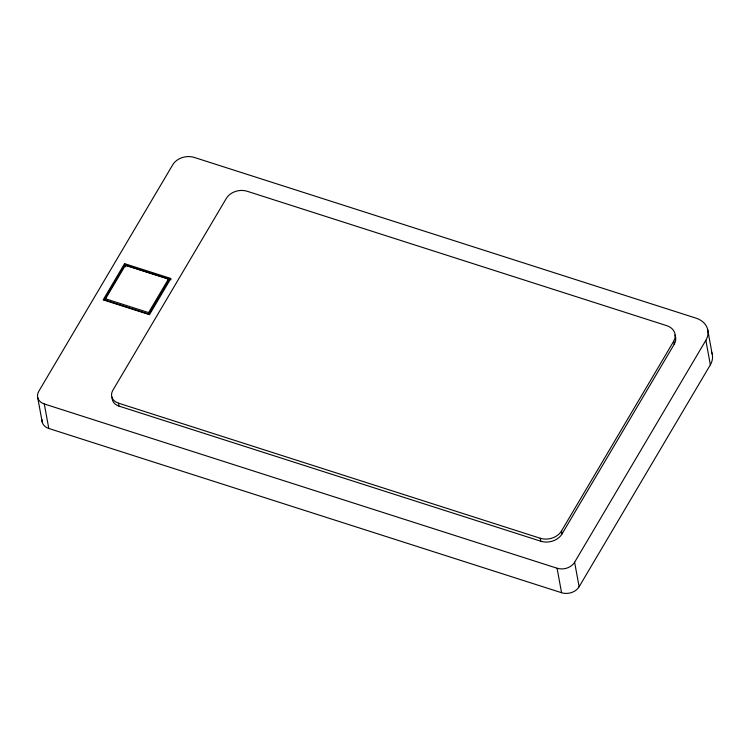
<?xml version="1.0" encoding="UTF-8"?>
<svg xmlns="http://www.w3.org/2000/svg" width="750" height="750" viewBox="0 0 750 750"><rect width="100%" height="100%" fill="white"/><g stroke="black" fill="none" stroke-linecap="round" stroke-linejoin="round"><path stroke-width="1.12" d="M124.584 263.653L103.191 299.841L149.466 314.662L170.859 278.475L124.584 263.653L124.828 264.938L104.016 300.122M105.572 298.819L125.381 265.322L168.412 279.103L168.684 280.584L148.875 314.081L105.844 300.3L105.572 298.819L148.603 312.6L148.875 314.081M148.603 312.6L168.412 279.103M118.425 403.134L540.216 538.247A16.003 12.553 -10.4 0 0 561.487 530.991L673.678 341.288A15.234 11.953 -10.4 0 0 666.741 325.669L247.209 191.278A15.703 12.319 -10.4 0 0 226.331 198.394L112.781 390.422A12.394 9.731 -10.4 0 0 118.425 403.134L118.969 406.097L540.759 541.209A16.003 12.553 -10.4 0 0 562.031 533.953L674.222 344.25A15.234 11.953 -10.4 0 0 674.944 335.006M44.297 403.969L557.072 568.228A13.2 10.359 -10.4 0 0 574.622 562.238L705.853 340.322A21.628 16.969 -10.4 0 0 696.009 318.15L194.278 157.434A16.2 12.713 -10.4 0 0 172.734 164.784L38.719 391.406A12.253 9.619 -10.4 0 0 44.297 403.969L48.797 428.475L561.562 592.725A13.2 10.359 -10.4 0 0 579.122 586.744L710.353 364.828A21.628 16.969 -10.4 0 0 711.384 351.703M124.828 264.938L171.103 279.759M707.625 329.316L712.116 353.812M705.853 340.322L710.353 364.828M673.678 341.288L674.222 344.25M574.622 562.238L579.122 586.744M561.487 530.991L562.031 533.953M557.072 568.228L561.562 592.725M540.216 538.247L540.759 541.209M125.381 265.322L125.653 266.803M37.716 397.65L42.216 422.147M48.797 428.475A12.253 9.619 -10.4 0 1 42 419.634M118.969 406.097A12.394 9.731 -10.4 0 1 112.097 397.162"/></g></svg>
